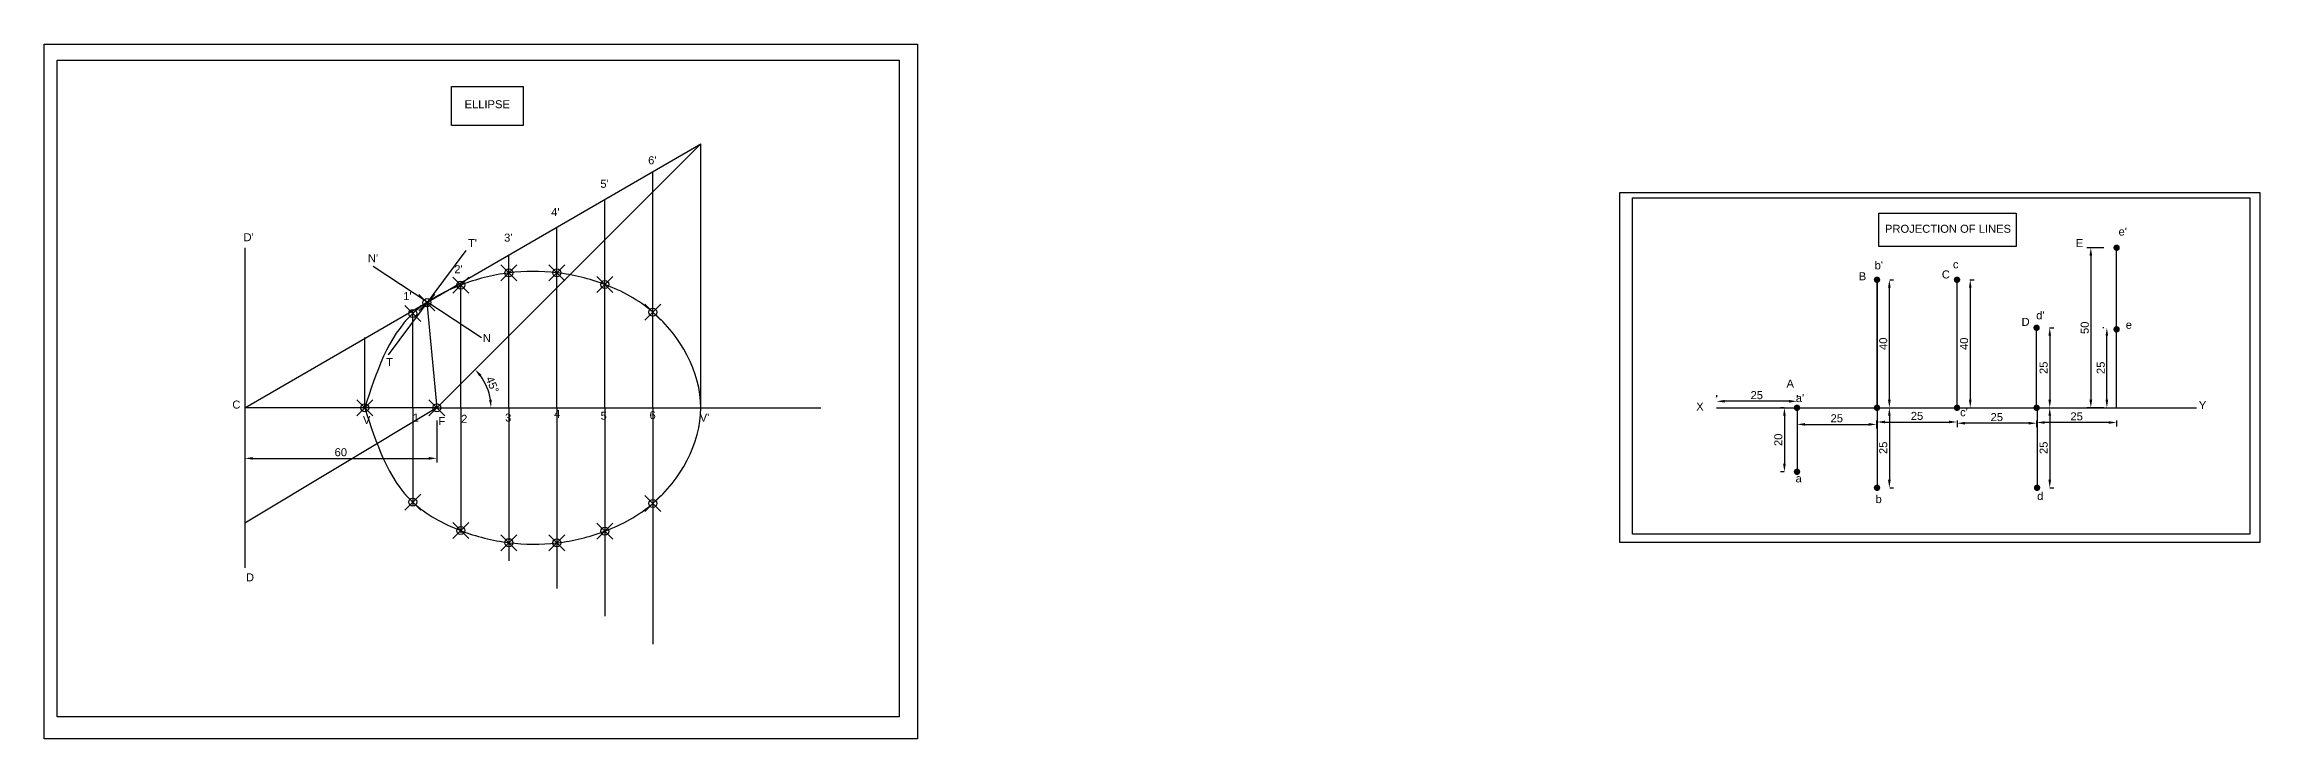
# Model space of a CAD drawing. Header units: millimetres. Extents: x 1589 to 3077, y 2229 to 2460.
# Drawn here: x 1589 to 2281, y 2229 to 2445 of the extents above; entities that cross this region are included whole.
import ezdxf

# ---------------------------------------------------------------- set-up
doc = ezdxf.new("R2010")
doc.units = ezdxf.units.MM
doc.header["$PDMODE"] = 35
doc.header["$PDSIZE"] = 2.5
doc.styles.get("Standard").update_dxf_attribs({"font": 'arial.ttf'})
doc.dimstyles.new('ISO-25', dxfattribs={"dimtxt": 2.5, "dimasz": 2.5, "dimexe": 1.25, "dimexo": 4, "dimtad": 1, "dimtoh": 1, "dimdec": 0, "dimtxsty": 'Standard', "dimcen": 2.5, "dimadec": 0, "dimazin": 0, "dimtfac": 1, "dimtdec": 0, "dimtmove": 0, "dimatfit": 3, "dimfxl": 1, "dimarcsym": 0})

# ---------------------------------------------------------------- blocks, each defined once
blk = doc.blocks.new('*D2')
at = {"color": 0, "lineweight": -2, "transparency": 16777216}
for p, q in [((1651.89, 2327.89), (1651.89, 2314.85)), ((1711.89, 2327.89), (1711.89, 2314.85)), ((1654.39, 2316.1), (1709.39, 2316.1))]:
    blk.add_line(p, q, dxfattribs=at)
at = {"color": 0, "transparency": 16777216}
for points in [[(1654.39, 2316.51), (1654.39, 2315.68), (1651.89, 2316.1)], [(1709.39, 2316.51), (1709.39, 2315.68), (1711.89, 2316.1)]]:
    blk.add_solid(points, dxfattribs=at)
at = {"layer": 'Defpoints', "color": 0, "transparency": 16777216}
for p in [(1651.89, 2331.89), (1711.89, 2331.89), (1711.89, 2316.1)]:
    blk.add_point(p, dxfattribs=at)
at = {"color": 0, "transparency": 16777216, "insert": (1681.89, 2318), "char_height": 2.5, "attachment_point": 5}
blk.add_mtext('60', dxfattribs=at)
blk = doc.blocks.new('*D3')
at = {"color": 0, "lineweight": -2, "transparency": 16777216}
blk.add_arc((1711.89, 2331.89), 16.93, 8.46906, 36.53094, dxfattribs=at)
at = {"color": 0, "transparency": 16777216}
for points in [[(1725.18, 2341.69), (1725.81, 2342.23), (1723.86, 2343.86)], [(1729.05, 2334.41), (1728.22, 2334.35), (1728.82, 2331.89)]]:
    blk.add_solid(points, dxfattribs=at)
at = {"layer": 'Defpoints', "color": 0, "transparency": 16777216}
for p in [(1794.39, 2414.39), (1728.24, 2336.27), (1711.89, 2331.89), (1711.89, 2331.89), (1831.89, 2331.89)]:
    blk.add_point(p, dxfattribs=at)
at = {"color": 0, "transparency": 16777216, "insert": (1729.28, 2339.09), "char_height": 2.5, "attachment_point": 5, "rotation": 292.5}
blk.add_mtext('45°', dxfattribs=at)
blk = doc.blocks.new('*D4')
at = {"color": 0, "lineweight": -2, "transparency": 16777216}
for p, q in [((2132.9, 2331.89), (2131.72, 2331.89)), ((2132.97, 2329.39), (2132.97, 2314.39)), ((2132.9, 2311.89), (2131.72, 2311.89))]:
    blk.add_line(p, q, dxfattribs=at)
at = {"color": 0, "transparency": 16777216}
for points in [[(2132.55, 2329.39), (2133.38, 2329.39), (2132.97, 2331.89)], [(2132.55, 2314.39), (2133.38, 2314.39), (2132.97, 2311.89)]]:
    blk.add_solid(points, dxfattribs=at)
at = {"layer": 'Defpoints', "color": 0, "transparency": 16777216}
for p in [(2136.9, 2331.89), (2132.97, 2311.89), (2136.9, 2311.89)]:
    blk.add_point(p, dxfattribs=at)
at = {"color": 0, "transparency": 16777216, "insert": (2131.07, 2321.89), "char_height": 2.5, "attachment_point": 5, "rotation": 90}
blk.add_mtext('20', dxfattribs=at)
blk = doc.blocks.new('*D5')
at = {"color": 0, "lineweight": -2, "transparency": 16777216}
for p, q in [((2136.9, 2327.89), (2136.9, 2325.45)), ((2139.4, 2326.7), (2159.27, 2326.7)), ((2161.77, 2327.89), (2161.77, 2325.45))]:
    blk.add_line(p, q, dxfattribs=at)
at = {"color": 0, "transparency": 16777216}
for points in [[(2139.4, 2327.12), (2139.4, 2326.29), (2136.9, 2326.7)], [(2159.27, 2327.12), (2159.27, 2326.29), (2161.77, 2326.7)]]:
    blk.add_solid(points, dxfattribs=at)
at = {"layer": 'Defpoints', "color": 0, "transparency": 16777216}
for p in [(2136.9, 2331.89), (2161.77, 2331.89), (2161.77, 2326.7)]:
    blk.add_point(p, dxfattribs=at)
at = {"color": 0, "transparency": 16777216, "insert": (2149.33, 2328.61), "char_height": 2.5, "attachment_point": 5}
blk.add_mtext('25', dxfattribs=at)
blk = doc.blocks.new('*D6')
at = {"color": 0, "lineweight": -2, "transparency": 16777216}
for p, q in [((2165.76, 2329.39), (2165.76, 2309.39)), ((2165.77, 2331.89), (2167.01, 2331.89)), ((2165.9, 2306.89), (2167.01, 2306.89))]:
    blk.add_line(p, q, dxfattribs=at)
at = {"color": 0, "transparency": 16777216}
for points in [[(2165.34, 2329.39), (2166.17, 2329.39), (2165.76, 2331.89)], [(2165.34, 2309.39), (2166.17, 2309.39), (2165.76, 2306.89)]]:
    blk.add_solid(points, dxfattribs=at)
at = {"layer": 'Defpoints', "color": 0, "transparency": 16777216}
for p in [(2161.77, 2331.89), (2161.9, 2306.89), (2165.76, 2306.89)]:
    blk.add_point(p, dxfattribs=at)
at = {"color": 0, "transparency": 16777216, "insert": (2163.86, 2319.39), "char_height": 2.5, "attachment_point": 5, "rotation": 90}
blk.add_mtext('25', dxfattribs=at)
blk = doc.blocks.new('*D7')
at = {"color": 0, "lineweight": -2, "transparency": 16777216}
for p, q in [((2165.76, 2334.39), (2165.76, 2369.39)), ((2165.9, 2371.89), (2167.01, 2371.89)), ((2165.77, 2331.89), (2167.01, 2331.89))]:
    blk.add_line(p, q, dxfattribs=at)
at = {"color": 0, "transparency": 16777216}
for points in [[(2165.34, 2369.39), (2166.17, 2369.39), (2165.76, 2371.89)], [(2165.34, 2334.39), (2166.17, 2334.39), (2165.76, 2331.89)]]:
    blk.add_solid(points, dxfattribs=at)
at = {"layer": 'Defpoints', "color": 0, "transparency": 16777216}
for p in [(2161.9, 2371.89), (2165.76, 2371.89), (2161.77, 2331.89)]:
    blk.add_point(p, dxfattribs=at)
at = {"color": 0, "transparency": 16777216, "insert": (2163.86, 2351.89), "char_height": 2.5, "attachment_point": 5, "rotation": 90}
blk.add_mtext('40', dxfattribs=at)
blk = doc.blocks.new('*D8')
at = {"color": 0, "lineweight": -2, "transparency": 16777216}
for p, q in [((2161.9, 2327.89), (2161.9, 2326.2)), ((2164.4, 2327.45), (2184.4, 2327.45)), ((2186.9, 2327.89), (2186.9, 2326.2))]:
    blk.add_line(p, q, dxfattribs=at)
at = {"color": 0, "transparency": 16777216}
for points in [[(2164.4, 2327.87), (2164.4, 2327.03), (2161.9, 2327.45)], [(2184.4, 2327.87), (2184.4, 2327.03), (2186.9, 2327.45)]]:
    blk.add_solid(points, dxfattribs=at)
at = {"layer": 'Defpoints', "color": 0, "transparency": 16777216}
for p in [(2161.9, 2331.89), (2186.9, 2331.89), (2186.9, 2327.45)]:
    blk.add_point(p, dxfattribs=at)
at = {"color": 0, "transparency": 16777216, "insert": (2174.4, 2329.35), "char_height": 2.5, "attachment_point": 5}
blk.add_mtext('25', dxfattribs=at)
blk = doc.blocks.new('*D9')
at = {"color": 0, "lineweight": -2, "transparency": 16777216}
for p, q in [((2190.9, 2371.89), (2192.28, 2371.89)), ((2191.03, 2369.39), (2191.03, 2334.39)), ((2190.9, 2331.89), (2192.28, 2331.89))]:
    blk.add_line(p, q, dxfattribs=at)
at = {"color": 0, "transparency": 16777216}
for points in [[(2190.61, 2369.39), (2191.44, 2369.39), (2191.03, 2371.89)], [(2190.61, 2334.39), (2191.44, 2334.39), (2191.03, 2331.89)]]:
    blk.add_solid(points, dxfattribs=at)
at = {"layer": 'Defpoints', "color": 0, "transparency": 16777216}
for p in [(2186.9, 2371.89), (2186.9, 2331.89), (2191.03, 2331.89)]:
    blk.add_point(p, dxfattribs=at)
at = {"color": 0, "transparency": 16777216, "insert": (2189.12, 2351.89), "char_height": 2.5, "attachment_point": 5, "rotation": 90}
blk.add_mtext('40', dxfattribs=at)
blk = doc.blocks.new('*D10')
at = {"color": 0, "lineweight": -2, "transparency": 16777216}
for p, q in [((2186.9, 2327.89), (2186.9, 2325.82)), ((2209.27, 2327.07), (2189.4, 2327.07)), ((2211.77, 2327.89), (2211.77, 2325.82))]:
    blk.add_line(p, q, dxfattribs=at)
at = {"color": 0, "transparency": 16777216}
for points in [[(2189.4, 2327.49), (2189.4, 2326.66), (2186.9, 2327.07)], [(2209.27, 2327.49), (2209.27, 2326.66), (2211.77, 2327.07)]]:
    blk.add_solid(points, dxfattribs=at)
at = {"layer": 'Defpoints', "color": 0, "transparency": 16777216}
for p in [(2186.9, 2331.89), (2186.9, 2327.07), (2211.77, 2331.89)]:
    blk.add_point(p, dxfattribs=at)
at = {"color": 0, "transparency": 16777216, "insert": (2199.33, 2328.97), "char_height": 2.5, "attachment_point": 5}
blk.add_mtext('25', dxfattribs=at)
blk = doc.blocks.new('*D11')
at = {"color": 0, "lineweight": -2, "transparency": 16777216}
for p, q in [((2215.77, 2331.89), (2217.13, 2331.89)), ((2215.88, 2329.39), (2215.88, 2309.39)), ((2215.9, 2306.89), (2217.13, 2306.89))]:
    blk.add_line(p, q, dxfattribs=at)
at = {"color": 0, "transparency": 16777216}
for points in [[(2215.46, 2329.39), (2216.29, 2329.39), (2215.88, 2331.89)], [(2215.46, 2309.39), (2216.29, 2309.39), (2215.88, 2306.89)]]:
    blk.add_solid(points, dxfattribs=at)
at = {"layer": 'Defpoints', "color": 0, "transparency": 16777216}
for p in [(2211.77, 2331.89), (2211.9, 2306.89), (2215.88, 2306.89)]:
    blk.add_point(p, dxfattribs=at)
at = {"color": 0, "transparency": 16777216, "insert": (2213.97, 2319.39), "char_height": 2.5, "attachment_point": 5, "rotation": 90}
blk.add_mtext('25', dxfattribs=at)
blk = doc.blocks.new('*D12')
at = {"color": 0, "lineweight": -2, "transparency": 16777216}
for p, q in [((2232.77, 2381.89), (2227.46, 2381.89)), ((2228.71, 2379.39), (2228.71, 2334.39)), ((2232.77, 2331.89), (2227.46, 2331.89))]:
    blk.add_line(p, q, dxfattribs=at)
at = {"color": 0, "transparency": 16777216}
for points in [[(2228.29, 2379.39), (2229.13, 2379.39), (2228.71, 2381.89)], [(2228.29, 2334.39), (2229.13, 2334.39), (2228.71, 2331.89)]]:
    blk.add_solid(points, dxfattribs=at)
at = {"layer": 'Defpoints', "color": 0, "transparency": 16777216}
for p in [(2236.77, 2381.89), (2228.71, 2331.89), (2236.77, 2331.89)]:
    blk.add_point(p, dxfattribs=at)
at = {"color": 0, "transparency": 16777216, "insert": (2226.81, 2356.89), "char_height": 2.5, "attachment_point": 5, "rotation": 90}
blk.add_mtext('50', dxfattribs=at)
blk = doc.blocks.new('*D13')
at = {"color": 0, "lineweight": -2, "transparency": 16777216}
for p, q in [((2232.77, 2356.89), (2232.47, 2356.89)), ((2233.72, 2334.39), (2233.72, 2354.39)), ((2232.77, 2331.89), (2232.47, 2331.89))]:
    blk.add_line(p, q, dxfattribs=at)
at = {"color": 0, "transparency": 16777216}
for points in [[(2233.3, 2354.39), (2234.14, 2354.39), (2233.72, 2356.89)], [(2233.3, 2334.39), (2234.14, 2334.39), (2233.72, 2331.89)]]:
    blk.add_solid(points, dxfattribs=at)
at = {"layer": 'Defpoints', "color": 0, "transparency": 16777216}
for p in [(2233.72, 2356.89), (2236.77, 2356.89), (2236.77, 2331.89)]:
    blk.add_point(p, dxfattribs=at)
at = {"color": 0, "transparency": 16777216, "insert": (2231.82, 2344.39), "char_height": 2.5, "attachment_point": 5, "rotation": 90}
blk.add_mtext('25', dxfattribs=at)
blk = doc.blocks.new('*D15')
at = {"color": 0, "lineweight": -2, "transparency": 16777216}
for p, q in [((2211.77, 2327.89), (2211.77, 2326.05)), ((2234.27, 2327.3), (2214.27, 2327.3)), ((2236.77, 2327.89), (2236.77, 2326.05))]:
    blk.add_line(p, q, dxfattribs=at)
at = {"color": 0, "transparency": 16777216}
for points in [[(2214.27, 2327.71), (2214.27, 2326.88), (2211.77, 2327.3)], [(2234.27, 2327.71), (2234.27, 2326.88), (2236.77, 2327.3)]]:
    blk.add_solid(points, dxfattribs=at)
at = {"layer": 'Defpoints', "color": 0, "transparency": 16777216}
for p in [(2211.77, 2331.89), (2211.77, 2327.3), (2236.77, 2331.89)]:
    blk.add_point(p, dxfattribs=at)
at = {"color": 0, "transparency": 16777216, "insert": (2224.27, 2329.2), "char_height": 2.5, "attachment_point": 5}
blk.add_mtext('25', dxfattribs=at)
blk = doc.blocks.new('*D16')
at = {"color": 0, "lineweight": -2, "transparency": 16777216}
for p, q in [((2215.77, 2356.89), (2217.13, 2356.89)), ((2215.88, 2354.39), (2215.88, 2334.39)), ((2215.77, 2331.89), (2217.13, 2331.89))]:
    blk.add_line(p, q, dxfattribs=at)
at = {"color": 0, "transparency": 16777216}
for points in [[(2215.46, 2354.39), (2216.29, 2354.39), (2215.88, 2356.89)], [(2215.46, 2334.39), (2216.29, 2334.39), (2215.88, 2331.89)]]:
    blk.add_solid(points, dxfattribs=at)
at = {"layer": 'Defpoints', "color": 0, "transparency": 16777216}
for p in [(2211.77, 2356.89), (2211.77, 2331.89), (2215.88, 2331.89)]:
    blk.add_point(p, dxfattribs=at)
at = {"color": 0, "transparency": 16777216, "insert": (2213.97, 2344.39), "char_height": 2.5, "attachment_point": 5, "rotation": 90}
blk.add_mtext('25', dxfattribs=at)
blk = doc.blocks.new('*D17')
at = {"color": 0, "lineweight": -2, "transparency": 16777216}
for p, q in [((2111.77, 2335.89), (2111.77, 2335.17)), ((2134.4, 2333.92), (2114.27, 2333.92)), ((2136.9, 2335.89), (2136.9, 2335.17))]:
    blk.add_line(p, q, dxfattribs=at)
at = {"color": 0, "transparency": 16777216}
for points in [[(2114.27, 2334.34), (2114.27, 2333.51), (2111.77, 2333.92)], [(2134.4, 2334.34), (2134.4, 2333.51), (2136.9, 2333.92)]]:
    blk.add_solid(points, dxfattribs=at)
at = {"layer": 'Defpoints', "color": 0, "transparency": 16777216}
for p in [(2111.77, 2333.92), (2111.77, 2331.89), (2136.9, 2331.89)]:
    blk.add_point(p, dxfattribs=at)
at = {"color": 0, "transparency": 16777216, "insert": (2124.33, 2335.83), "char_height": 2.5, "attachment_point": 5}
blk.add_mtext('25', dxfattribs=at)

msp = doc.modelspace()

# ---------------------------------------------------------------- linework, layer by layer
for p, q in [((1651.89, 2331.89), (1794.39, 2414.39)), ((1711.89, 2331.89), (1794.39, 2414.39)), ((1794.39, 2331.89), (1794.39, 2414.39)), ((1779.39, 2331.89), (1779.39, 2405.7)), ((1764.39, 2331.89), (1764.39, 2397.02)), ((1749.39, 2331.89), (1749.39, 2388.33)), ((1651.89, 2381.89), (1651.89, 2281.89)), ((2236.77, 2331.89), (2236.77, 2381.89)), ((1734.39, 2331.89), (1734.39, 2379.65)), ((1719.39, 2331.89), (1719.39, 2370.96)), ((2161.9, 2331.89), (2161.9, 2371.89)), ((2161.9, 2371.89), (2161.9, 2331.89)), ((2186.9, 2331.89), (2186.9, 2371.89)), ((1704.39, 2331.89), (1704.39, 2362.28)), ((1708.82, 2364.74), (1711.89, 2331.89)), ((1689.39, 2331.89), (1689.39, 2353.85)), ((2211.77, 2331.89), (2211.77, 2356.89)), ((2236.77, 2331.89), (2236.77, 2356.41)), ((2236.77, 2331.89), (2236.77, 2346.89)), ((1711.89, 2331.89), (1651.89, 2295.88)), ((1704.39, 2331.89), (1704.39, 2301.49)), ((1711.89, 2331.89), (1831.89, 2331.89)), ((1719.39, 2331.89), (1719.39, 2292.81)), ((1734.39, 2331.89), (1734.39, 2284.12)), ((1749.39, 2331.89), (1749.39, 2275.44)), ((1764.39, 2331.89), (1764.39, 2266.75)), ((1779.39, 2331.89), (1779.39, 2258.07)), ((2111.77, 2331.89), (2211.77, 2331.89)), ((2136.9, 2331.89), (2136.9, 2311.89)), ((2136.9, 2331.89), (2161.9, 2331.89)), ((2161.9, 2331.89), (2161.9, 2306.89)), ((2161.9, 2331.89), (2186.9, 2331.89)), ((2161.9, 2331.89), (2186.9, 2331.89)), ((2186.9, 2331.89), (2211.9, 2331.89)), ((2211.77, 2331.89), (2261.77, 2331.89)), ((2211.77, 2331.89), (2236.77, 2331.89)), ((2211.9, 2331.89), (2211.9, 2306.89))]:
    msp.add_line(p, q)
at = {"color": 240, "lineweight": 30, "true_color": 0xed1f24}
for p, q in [((1725.89, 2353.78), (1692.04, 2376.08)), ((1720.94, 2380.99), (1696.71, 2348.49))]:
    msp.add_line(p, q, dxfattribs=at)
at = {"color": 240, "true_color": 0xed1f24}
msp.add_line((1711.89, 2331.89), (1651.89, 2331.89), dxfattribs=at)
for points in [[(1589.25, 2445.46), (1862.05, 2445.46), (1862.05, 2228.5), (1589.25, 2228.5)], [(2081.59, 2399.17), (2281.47, 2399.17), (2281.47, 2289.85), (2081.59, 2289.85)]]:
    msp.add_lwpolyline(points, close=True)
for points in [[(1593.29, 2440.46), (1856.39, 2440.46), (1856.39, 2235.29), (1593.29, 2235.29)], [(1716.46, 2432.26), (1738.85, 2432.26), (1738.85, 2420.09), (1716.46, 2420.09)], [(2085.48, 2397.49), (2278.36, 2397.49), (2278.36, 2292.45), (2085.48, 2292.45)], [(2162.49, 2392.73), (2205.39, 2392.73), (2205.39, 2382.33), (2162.49, 2382.33)]]:
    msp.add_lwpolyline(points, close=True, dxfattribs=at)
at = {"color": 240, "true_color": 0xed1f24, "const_width": 1}
for points in [[(2236.27, 2381.89, 1), (2237.27, 2381.89, 1)], [(2161.4, 2371.89, 1), (2162.4, 2371.89, 1)], [(2186.4, 2371.89, 1), (2187.4, 2371.89, 1)], [(2211.27, 2356.89, 1), (2212.27, 2356.89, 1)], [(2236.27, 2356.41, 1), (2237.27, 2356.41, 1)], [(2136.4, 2331.89, 1), (2137.4, 2331.89, 1)], [(2161.4, 2331.89, 1), (2162.4, 2331.89, 1)], [(2186.4, 2331.89, 1), (2187.4, 2331.89, 1)], [(2211.27, 2331.89, 1), (2212.27, 2331.89, 1)], [(2136.4, 2311.89, 1), (2137.4, 2311.89, 1)], [(2211.4, 2306.89, 1), (2212.4, 2306.89, 1)]]:
    msp.add_lwpolyline(points, format="xyb", close=True, dxfattribs=at)
at = {"const_width": 1}
msp.add_lwpolyline([(2161.4, 2306.89, 1), (2162.4, 2306.89, 1)], format="xyb", close=True, dxfattribs=at)
at = {"color": 240, "lineweight": 30, "true_color": 0xed1f24}
msp.add_spline([(1689.39, 2331.89), (1704.39, 2361.34), (1719.39, 2370.24), (1734.39, 2374.02), (1749.39, 2374.08), (1764.39, 2370.43), (1779.39, 2361.76), (1794.39, 2331.89), (1779.39, 2302.01), (1764.39, 2293.34), (1749.39, 2289.7), (1734.39, 2289.75), (1719.39, 2293.53), (1704.39, 2302.43), (1689.39, 2331.89)], degree=3, dxfattribs=at)
for p in [(1734.39, 2374.02), (1749.39, 2374.08), (1719.39, 2370.24), (1764.39, 2370.43), (1704.39, 2361.34), (1708.82, 2364.74), (1779.39, 2361.76), (1689.39, 2331.89), (1711.89, 2331.89), (1704.39, 2302.43), (1779.39, 2302.01), (1719.39, 2293.53), (1734.39, 2289.75), (1749.39, 2289.7), (1764.39, 2293.34)]:
    msp.add_point(p)

# ---------------------------------------------------------------- texts
for s, p in [('ELLIPSE', (1720.56, 2425.49)), ("6'", (1777.93, 2407.98)), ("5'", (1763, 2400.63)), ("4'", (1747.64, 2391.8)), ('PROJECTION OF LINES', (2164.38, 2386.58)), ("e'", (2237.37, 2385.71)), ("D'", (1651.49, 2383.94)), ("T'", (1721.62, 2382.12)), ("3'", (1732.92, 2383.81)), ('E', (2224.01, 2382.09)), ("N'", (1690.36, 2377.38)), ("2'", (1717.36, 2373.93)), ("b'", (2161.16, 2375.16)), ('C', (2182.16, 2372.31)), ('c', (2185.62, 2375.46)), ("1'", (1701.38, 2365.53)), ('B', (2156.2, 2371.73)), ("d'", (2211.64, 2359.55)), ('N', (1726.24, 2352.46)), ('D', (2207.06, 2357.5)), ('e', (2239.61, 2356.58)), ('T', (1696.03, 2344.95)), ('A', (2133.62, 2338.21)), ('C', (1648, 2331.65)), ('X', (2105.41, 2331.02)), ("a'", (2136.52, 2333.68)), ('Y', (2262.46, 2331.47)), ('V', (1688.8, 2326.85)), ('1', (1704.37, 2327.59)), ('F', (1712.38, 2326.48)), ('2', (1719.48, 2327.2)), ('3', (1733.23, 2327.59)), ('4', (1748.53, 2328.75)), ('5', (1763.06, 2328.17)), ('6', (1778.36, 2328.36)), ("V'", (1794.05, 2327.59)), ("c'", (2187.85, 2329.25)), ('a', (2136.46, 2308.59)), ('d', (2211.94, 2303.08)), ('b', (2161.43, 2302.11)), ('D', (1652.27, 2277.67))]:
    msp.add_text(s, height=2.5).set_placement(p)

# ---------------------------------------------------------------- dimensions: what is measured, and where the dimension line sits
dim = msp.add_angular_dim_2l(base=(1728.24, 2336.27), line1=((1711.89, 2331.89), (1831.89, 2331.89)), line2=((1711.89, 2331.89), (1794.39, 2414.39)), dimstyle='ISO-25')
dim.commit()
dim.dimension.update_dxf_attribs({"geometry": '*D3', "text_midpoint": (1729.28, 2339.09)})
for base, p1, p2, picture, middle in [((2228.71, 2331.89), (2236.77, 2381.89), (2236.77, 2331.89), '*D12', (2226.81, 2356.89)), ((2165.76, 2371.89), (2161.77, 2331.89), (2161.9, 2371.89), '*D7', (2163.86, 2351.89)), ((2191.03, 2331.89), (2186.9, 2371.89), (2186.9, 2331.89), '*D9', (2189.12, 2351.89)), ((2215.88, 2331.89), (2211.77, 2356.89), (2211.77, 2331.89), '*D16', (2213.97, 2344.39)), ((2233.72, 2356.89), (2236.77, 2331.89), (2236.77, 2356.89), '*D13', (2231.82, 2344.39)), ((2132.97, 2311.89), (2136.9, 2331.89), (2136.9, 2311.89), '*D4', (2131.07, 2321.89)), ((2165.76, 2306.89), (2161.77, 2331.89), (2161.9, 2306.89), '*D6', (2163.86, 2319.39)), ((2215.88, 2306.89), (2211.77, 2331.89), (2211.9, 2306.89), '*D11', (2213.97, 2319.39))]:
    dim = msp.add_linear_dim(base=base, p1=p1, p2=p2, angle=90, dimstyle='ISO-25')
    dim.commit()
    dim.dimension.update_dxf_attribs({"geometry": picture, "text_midpoint": middle})
for base, p1, p2, picture, middle in [((2111.77, 2333.92), (2136.9, 2331.89), (2111.77, 2331.89), '*D17', (2124.33, 2335.83)), ((1711.89, 2316.1), (1651.89, 2331.89), (1711.89, 2331.89), '*D2', (1681.89, 2318)), ((2161.77, 2326.7), (2136.9, 2331.89), (2161.77, 2331.89), '*D5', (2149.33, 2328.61)), ((2186.9, 2327.45), (2161.9, 2331.89), (2186.9, 2331.89), '*D8', (2174.4, 2329.35)), ((2186.9, 2327.07), (2211.77, 2331.89), (2186.9, 2331.89), '*D10', (2199.33, 2328.97)), ((2211.77, 2327.3), (2236.77, 2331.89), (2211.77, 2331.89), '*D15', (2224.27, 2329.2))]:
    dim = msp.add_linear_dim(base=base, p1=p1, p2=p2, dimstyle='ISO-25')
    dim.commit()
    dim.dimension.update_dxf_attribs({"geometry": picture, "text_midpoint": middle})

doc.saveas('drawing.dxf')
